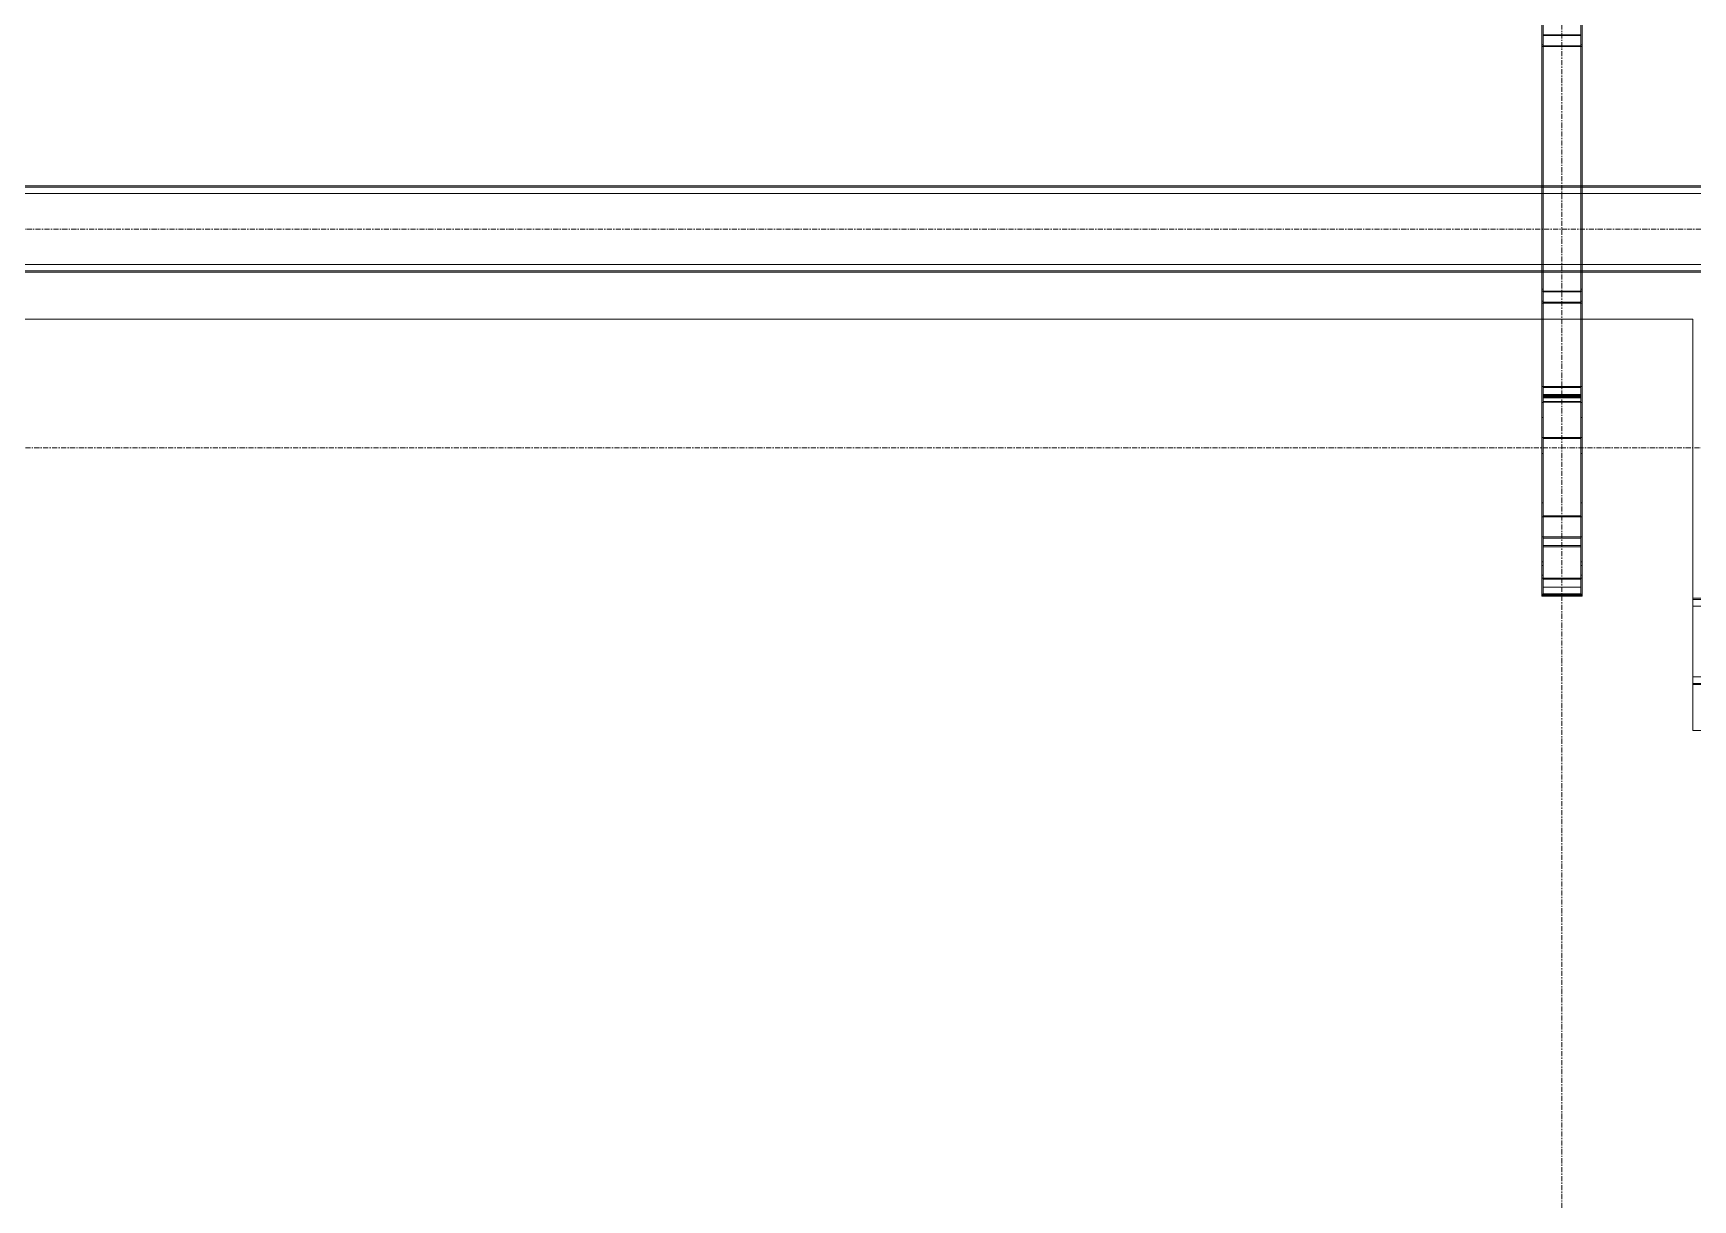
# Model space of a CAD drawing. Header units: centimetres. Extents: x -14155 to 6577, y -1225 to 8033.
# Drawn here: x -9352 to -8938.8, y 1089.2 to 1379.6 of the extents above; entities that cross this region are included whole.
import ezdxf

# ---------------------------------------------------------------- set-up
doc = ezdxf.new("R2010")
doc.units = ezdxf.units.CM
doc.linetypes.add('_Overhead', pattern=[0.47625, 0.3175, -0.15875])
doc.linetypes.add('Grid Line', pattern=[2.2225, 1.27, -0.3175, 0.3175, -0.3175])
for name, color, linetype, lineweight in [('A-FLOR', 7, 'Continuous', 9), ('S-BEAM', 7, 'Continuous', 9), ('S-GRID', 7, 'Continuous', 9)]:
    doc.layers.add(name, color=color, linetype=linetype, lineweight=lineweight)

# ---------------------------------------------------------------- blocks, each defined once
blk = doc.blocks.new('RVR_CERCHA_C02 - RVR_CERCHA_C02-V21-N01 - Planta')
at = {"layer": 'S-BEAM', "color": 253, "true_color": 0xaaaaaa}
for p, q in [((-5.65, 5), (-6.2, 5)), ((-6.2, 5), (-6.2, 4.7)), ((-5.65, 5), (-6.2, 5)), ((-6.2, 5), (-6.2, -5)), ((-5.65, 5), (-6.2, 5)), ((-5.65, 5), (-6.2, 5)), ((-6.2, 4.7), (-5.68, 4.7)), ((-5.65, 4.7), (-6.2, 4.7)), ((-6.17, -4.7), (-6.17, 4.7)), ((-6.17, 4.7), (-5.65, 4.7)), ((-6.17, 4.7), (-5.65, 4.7)), ((-5.92, 5), (-5.92, 4.7)), ((-5.92, 4.7), (-5.92, 5)), ((-5.92, 4.7), (-5.92, -4.7)), ((-5.92, -4.7), (-5.92, 4.7)), ((-5.72, 4.7), (-5.72, 5)), ((-5.72, 5), (-5.72, 4.7)), ((-5.72, 4.7), (-5.72, 5)), ((-5.72, 5), (-5.72, 4.7)), ((-5.72, 4.7), (-5.72, 5)), ((-5.72, 5), (-5.72, 4.7)), ((-5.72, 4.7), (-5.72, 5)), ((-5.72, 5), (-5.72, 4.7)), ((-5.72, 4.7), (-5.72, 5)), ((-5.72, 5), (-5.72, 4.7)), ((-5.72, 4.7), (-5.72, 5)), ((-5.72, 5), (-5.72, 4.7)), ((-5.68, 4.7), (-5.68, -4.7)), ((-0.92, 5), (-5.65, 5)), ((-5.65, 5), (-3.98, 5)), ((-5.65, 5), (-3.72, 5)), ((-5.65, 5), (13.58, 5)), ((-1.71, 5), (-5.65, 5)), ((13.58, 5), (-5.65, 5)), ((-5.65, 5), (-3.72, 5)), ((-5.65, 5), (13.58, 5)), ((-1.71, 5), (-5.65, 5)), ((13.58, 5), (-5.65, 5)), ((-5.65, 5), (-3.72, 5)), ((-5.65, 5), (13.58, 5)), ((-1.71, 5), (-5.65, 5)), ((13.58, 5), (-5.65, 5)), ((-5.65, 5), (-3.72, 5)), ((-5.65, 5), (13.58, 5)), ((-1.71, 5), (-5.65, 5)), ((13.58, 5), (-5.65, 5)), ((-5.65, 5), (-3.72, 5)), ((-5.65, 5), (13.58, 5)), ((-1.71, 5), (-5.65, 5)), ((13.58, 5), (-5.65, 5)), ((-5.65, 5), (-3.72, 5)), ((-5.65, 5), (13.58, 5)), ((-1.71, 5), (-5.65, 5)), ((-0.92, 5), (-5.65, 5)), ((-5.65, -5), (-5.65, 5)), ((-5.65, 5), (897.26, 5)), ((16.37, 5), (-5.65, 5)), ((-5.65, 4.7), (-5.65, 5)), ((13.58, 5), (-5.65, 5)), ((-5.65, 5), (13.58, 5)), ((-5.65, 5), (-3.72, 5)), ((-5.65, 5), (-0.92, 5)), ((-1.71, 5), (-5.65, 5)), ((13.58, 5), (-5.65, 5)), ((-3.72, 4.7), (-5.65, 4.7)), ((-5.65, 4.7), (13.59, 4.7)), ((-5.65, 4.7), (-1.95, 4.7)), ((-1.95, 4.7), (-5.65, 4.7)), ((-3.72, 4.7), (-5.65, 4.7)), ((-5.65, 4.7), (-1.95, 4.7)), ((-5.65, 4.7), (-1.95, 4.7)), ((-1.95, 4.7), (-5.65, 4.7)), ((-3.72, 4.7), (-5.65, 4.7)), ((-5.65, 4.7), (-1.95, 4.7)), ((-5.65, 4.7), (-1.95, 4.7)), ((-1.95, 4.7), (-5.65, 4.7)), ((-3.72, 4.7), (-5.65, 4.7)), ((-5.65, 4.7), (-1.95, 4.7)), ((-5.65, 4.7), (-1.95, 4.7)), ((-1.95, 4.7), (-5.65, 4.7)), ((-3.72, 4.7), (-5.65, 4.7)), ((-5.65, 4.7), (-1.95, 4.7)), ((-5.65, 4.7), (-1.95, 4.7)), ((-1.95, 4.7), (-5.65, 4.7)), ((-3.72, 4.7), (-5.65, 4.7)), ((-5.65, 4.7), (-1.95, 4.7)), ((16.37, 4.7), (-5.65, 4.7)), ((893.26, 4.7), (-5.65, 4.7)), ((-5.65, 4.7), (13.59, 4.7)), ((-5.65, 4.7), (13.59, 4.7)), ((-5.65, 4.7), (-1.95, 4.7)), ((-1.95, 4.7), (-5.65, 4.7)), ((-5.62, -4.7), (-5.62, 4.7)), ((-5.62, 4.7), (-1.95, 4.7)), ((-3.98, 4.7), (-5.62, 4.7)), ((-5.62, 4.7), (-5.62, -4.7)), ((-5.62, 4.7), (-1.95, 4.7)), ((-1.95, 4.7), (-5.62, 4.7)), ((-3.72, 4.7), (-5.62, 4.7)), ((-5.62, 4.7), (-1.95, 4.7)), ((-3.98, 5), (-0.92, 5)), ((-0.92, 5), (-3.98, 5)), ((-3.98, 5), (-0.92, 5)), ((-1.95, 4.7), (-3.98, 4.7)), ((-1.95, 4.7), (-3.98, 4.7)), ((-3.98, 4.7), (-3.98, -4.7)), ((-3.98, -4.7), (-3.98, 4.7)), ((-3.98, 4.7), (-1.95, 4.7)), ((-3.72, 5), (-1.71, 5)), ((-3.72, 5), (-1.71, 5)), ((-3.72, 5), (-1.71, 5)), ((-3.72, 5), (-1.71, 5)), ((-3.72, 5), (-1.71, 5)), ((-3.72, 5), (-1.71, 5)), ((-3.72, 5), (-1.71, 5)), ((-1.95, 4.7), (-3.72, 4.7)), ((-1.95, 4.7), (-3.72, 4.7)), ((-1.95, 4.7), (-3.72, 4.7)), ((-1.95, 4.7), (-3.72, 4.7)), ((-1.95, 4.7), (-3.72, 4.7)), ((-1.95, 4.7), (-3.72, 4.7)), ((-1.95, 4.7), (-3.72, 4.7)), ((-1.95, -4.7), (-1.95, 4.7)), ((-1.95, 4.7), (-1.95, -4.7)), ((-1.95, -4.7), (-1.95, 4.7)), ((-1.95, 4.7), (-1.95, -4.7)), ((-1.95, -4.7), (-1.95, 4.7)), ((-1.95, 4.7), (-1.95, -4.7)), ((-1.95, -4.7), (-1.95, 4.7)), ((-1.95, 4.7), (-1.95, -4.7)), ((-1.95, -4.7), (-1.95, 4.7)), ((-1.95, 4.7), (-1.95, -4.7)), ((-1.95, -4.7), (-1.95, 4.7)), ((-1.95, 4.7), (-1.95, -4.7)), ((-1.95, -4.7), (-1.95, 4.7)), ((-1.95, 4.7), (-1.95, -4.7)), ((-1.71, 5), (-1.71, -5)), ((-0.59, 5), (-1.71, 5)), ((-1.71, 4.7), (-1.71, 5)), ((-1.71, 5), (13.58, 5)), ((-1.71, 5), (-1.71, -5)), ((-0.59, 5), (-1.71, 5)), ((-1.71, 4.7), (-1.71, 5)), ((-1.71, 5), (13.58, 5)), ((-1.71, 5), (-1.71, -5)), ((-0.59, 5), (-1.71, 5)), ((-1.71, 4.7), (-1.71, 5)), ((-1.71, 5), (13.58, 5)), ((-1.71, 5), (-1.71, -5)), ((-0.59, 5), (-1.71, 5)), ((-1.71, 4.7), (-1.71, 5)), ((-1.71, 5), (13.58, 5)), ((-1.71, 5), (-1.71, -5)), ((-0.59, 5), (-1.71, 5)), ((-1.71, 4.7), (-1.71, 5)), ((-1.71, 5), (13.58, 5)), ((-1.71, 5), (-1.71, -5)), ((-0.59, 5), (-1.71, 5)), ((-1.71, 5), (-0.92, 5)), ((-0.92, 5), (-1.71, 5)), ((-1.71, 4.7), (-1.71, 5)), ((-1.71, 5), (13.58, 5)), ((-1.71, 4.7), (-0.92, 4.7)), ((-0.92, 4.7), (-1.71, 4.7)), ((-1.71, 4.7), (-0.78, 4.7)), ((-1.71, -4.7), (-1.71, 4.7)), ((13.59, 4.7), (-1.71, 4.7)), ((-0.97, 4.7), (-1.71, 4.7)), ((-1.71, 4.7), (13.59, 4.7)), ((-1.71, 4.7), (-0.78, 4.7)), ((-1.71, -4.7), (-1.71, 4.7)), ((13.59, 4.7), (-1.71, 4.7)), ((-0.97, 4.7), (-1.71, 4.7)), ((-1.71, 4.7), (13.59, 4.7)), ((-1.71, 4.7), (-0.78, 4.7)), ((-1.71, -4.7), (-1.71, 4.7)), ((13.59, 4.7), (-1.71, 4.7)), ((-0.97, 4.7), (-1.71, 4.7)), ((-1.71, 4.7), (13.59, 4.7)), ((-1.71, 4.7), (-0.78, 4.7)), ((-1.71, -4.7), (-1.71, 4.7)), ((13.59, 4.7), (-1.71, 4.7)), ((-0.97, 4.7), (-1.71, 4.7)), ((-1.71, 4.7), (13.59, 4.7)), ((-1.71, 4.7), (-0.78, 4.7)), ((-1.71, -4.7), (-1.71, 4.7)), ((13.59, 4.7), (-1.71, 4.7)), ((-0.97, 4.7), (-1.71, 4.7)), ((-1.71, 4.7), (13.59, 4.7)), ((-1.71, 4.7), (-0.78, 4.7)), ((-1.71, -4.7), (-1.71, 4.7)), ((-0.92, 4.7), (-1.71, 4.7)), ((-0.97, 4.7), (-1.71, 4.7)), ((-0.92, 4.7), (-1.71, 4.7)), ((-1.71, 4.7), (-0.92, 4.7)), ((-1.71, 4.7), (-1.71, -4.7)), ((-1.71, 4.7), (-0.92, 4.7)), ((-1.71, 4.7), (-0.92, 4.7)), ((-1.71, -4.7), (-1.71, 4.7)), ((13.59, 4.7), (-1.71, 4.7)), ((-0.97, 4.7), (-1.71, 4.7)), ((13.59, 4.7), (-0.97, 4.7)), ((13.59, 4.7), (-0.97, 4.7)), ((13.59, 4.7), (-0.97, 4.7)), ((13.59, 4.7), (-0.97, 4.7)), ((13.59, 4.7), (-0.97, 4.7)), ((13.59, 4.7), (-0.97, 4.7)), ((-0.92, 4.7), (-0.92, 5)), ((-0.92, 5), (-0.92, 4.7)), ((-0.92, 5), (8.59, 5)), ((8.59, 5), (-0.92, 5)), ((6.42, 5), (-0.92, 5)), ((-0.92, 5), (1.42, 5)), ((-0.92, 5), (2.35, 5)), ((-0.59, 5), (-0.92, 5)), ((8.21, 4.7), (-0.92, 4.7)), ((8.21, 4.7), (-0.92, 4.7)), ((1.42, 4.7), (-0.92, 4.7)), ((-0.92, 4.7), (6.12, 4.7)), ((-0.92, 4.7), (2.35, 4.7)), ((-0.78, 4.7), (13.59, 4.7)), ((-0.78, 4.7), (13.59, 4.7)), ((-0.78, 4.7), (13.59, 4.7)), ((-0.78, 4.7), (13.59, 4.7)), ((-0.78, 4.7), (13.59, 4.7)), ((-0.78, 4.7), (13.59, 4.7)), ((-0.78, 4.7), (8.21, 4.7)), ((13.58, 5), (-0.59, 5)), ((13.58, 5), (-0.59, 5)), ((13.58, 5), (-0.59, 5)), ((13.58, 5), (-0.59, 5)), ((13.58, 5), (-0.59, 5)), ((13.58, 5), (-0.59, 5)), ((8.59, 5), (-0.59, 5)), ((1.42, 5), (8.59, 5)), ((1.42, 5), (1.42, 4.7)), ((1.42, 5), (1.42, 4.7)), ((1.42, 4.7), (8.21, 4.7)), ((8.59, 5), (2.35, 5)), ((2.35, 5), (2.35, 4.7)), ((2.35, 4.7), (8.21, 4.7)), ((6.12, 4.7), (8.21, 4.7)), ((6.12, 4.7), (6.12, -4.7)), ((6.12, 4.7), (6.12, -4.7)), ((8.59, 5), (6.42, 5)), ((6.42, -4.7), (6.42, 4.7)), ((6.42, -4.7), (6.42, 4.7)), ((8.59, 4.7), (8.21, 4.7)), ((8.59, 4.7), (8.21, 4.7)), ((8.21, 4.7), (8.59, 4.7)), ((8.21, 4.7), (8.59, 4.7)), ((8.21, 4.7), (8.21, -4.7)), ((8.59, 5), (13.58, 5)), ((13.58, 5), (8.59, 5)), ((13.58, 5), (8.59, 5)), ((8.59, 5), (13.58, 5)), ((8.59, -5), (8.59, 5)), ((13.59, 4.7), (8.59, 4.7)), ((13.59, 4.7), (8.59, 4.7)), ((8.59, 4.7), (13.59, 4.7)), ((8.59, 4.7), (13.59, 4.7)), ((33.31, 5), (13.58, 5)), ((13.58, 5), (29.31, 5)), ((13.58, 5), (33.31, 5)), ((33.31, 5), (13.58, 5)), ((33.31, 5), (13.58, 5)), ((13.58, 5), (33.31, 5)), ((13.58, 5), (33.31, 5)), ((33.31, 5), (13.58, 5)), ((33.31, 5), (13.58, 5)), ((13.58, 5), (33.31, 5)), ((13.58, 5), (33.31, 5)), ((33.31, 5), (13.58, 5)), ((33.31, 5), (13.58, 5)), ((13.58, 5), (33.31, 5)), ((13.58, 5), (33.31, 5)), ((33.31, 5), (13.58, 5)), ((33.31, 5), (13.58, 5)), ((13.58, 5), (33.31, 5)), ((13.58, 5), (33.31, 5)), ((33.31, 5), (13.58, 5)), ((33.31, 5), (13.58, 5)), ((13.58, 5), (33.31, 5)), ((13.58, 5), (33.31, 5)), ((33.31, 5), (13.58, 5)), ((13.58, 5), (13.58, -5)), ((17.01, 5), (13.58, 5)), ((63.02, 5), (13.58, 5)), ((28.42, 5), (13.58, 5)), ((13.58, 5), (67.26, 5)), ((33.31, 5), (13.58, 5)), ((13.58, 5), (33.31, 5)), ((13.58, 5), (33.31, 5)), ((33.31, 5), (13.58, 5)), ((13.79, 4.7), (28.62, 4.7)), ((13.79, 4.7), (33.07, 4.7)), ((33.07, 4.7), (13.79, 4.7)), ((33.07, 4.7), (13.79, 4.7)), ((13.79, 4.7), (33.07, 4.7)), ((13.79, 4.7), (33.07, 4.7)), ((33.07, 4.7), (13.79, 4.7)), ((33.07, 4.7), (13.79, 4.7)), ((13.79, 4.7), (33.07, 4.7)), ((13.79, 4.7), (33.07, 4.7)), ((33.07, 4.7), (13.79, 4.7)), ((33.07, 4.7), (13.79, 4.7)), ((13.79, 4.7), (33.07, 4.7)), ((13.79, 4.7), (33.07, 4.7)), ((33.07, 4.7), (13.79, 4.7)), ((33.07, 4.7), (13.79, 4.7)), ((13.79, 4.7), (33.07, 4.7)), ((13.79, 4.7), (33.07, 4.7)), ((33.07, 4.7), (13.79, 4.7)), ((33.07, 4.7), (13.79, 4.7)), ((13.79, 4.7), (33.07, 4.7)), ((13.79, 4.7), (33.07, 4.7)), ((33.07, 4.7), (13.79, 4.7)), ((33.07, 4.7), (13.79, 4.7)), ((13.79, -4.7), (13.79, 4.7)), ((13.79, 4.7), (17.01, 4.7)), ((13.79, 4.7), (63.52, 4.7)), ((13.79, 4.7), (63.52, 4.7)), ((13.79, 4.7), (28.62, 4.7)), ((13.79, 4.7), (33.07, 4.7)), ((13.79, 4.7), (33.07, 4.7)), ((33.07, 4.7), (13.79, 4.7)), ((33.07, 4.7), (13.79, 4.7)), ((17.92, 5), (16.37, 5)), ((17.92, 4.7), (16.37, 4.7)), ((17.01, 4.7), (17.01, 5)), ((17.01, 5), (68.87, 5)), ((17.01, 4.7), (68.87, 4.7)), ((133.92, 5), (17.92, 5)), ((133.92, 4.7), (17.92, 4.7)), ((31.33, 5), (28.42, 5)), ((28.62, 4.7), (29.31, 4.7)), ((28.62, 4.7), (30.86, 4.7)), ((33.31, 5), (29.31, 5)), ((29.31, 5), (29.31, 4.7)), ((29.31, 4.7), (30.86, 4.7)), ((30.86, 4.7), (33.07, 4.7)), ((30.86, 4.7), (66.93, 4.7)), ((67.26, 5), (31.33, 5)), ((33.07, 4.7), (33.07, -4.7)), ((40.89, 4.7), (33.3, 4.7)), ((45.78, 4.7), (33.3, 4.7)), ((33.3, 4.7), (42.01, 4.7)), ((33.3, 4.7), (45.78, 4.7)), ((37.19, 4.7), (33.3, 4.7)), ((42.01, 4.7), (33.3, 4.7)), ((33.3, 4.7), (38.31, 4.7)), ((33.3, 4.7), (42.01, 4.7)), ((38.89, 4.7), (33.3, 4.7)), ((42.01, 4.7), (33.3, 4.7)), ((33.3, 4.7), (40.01, 4.7)), ((33.3, 4.7), (42.01, 4.7)), ((38.89, 4.7), (33.3, 4.7)), ((42.01, 4.7), (33.3, 4.7)), ((33.3, 4.7), (40.01, 4.7)), ((33.3, 4.7), (42.01, 4.7)), ((37.19, 4.7), (33.3, 4.7)), ((42.01, 4.7), (33.3, 4.7)), ((33.3, 4.7), (38.31, 4.7)), ((33.3, 4.7), (42.01, 4.7)), ((34.83, 4.7), (33.3, 4.7)), ((37.57, 4.7), (33.3, 4.7)), ((33.3, 4.7), (37.74, 4.7)), ((33.3, 4.7), (38.31, 4.7)), ((42.01, 4.7), (33.3, 4.7)), ((42.01, 4.7), (33.3, 4.7)), ((33.31, -5), (33.31, 5)), ((33.31, 5), (46.02, 5)), ((40.89, 5), (33.31, 5)), ((46.02, 5), (33.31, 5)), ((33.31, 5), (42.01, 5)), ((33.31, 5), (42.31, 5)), ((37.19, 5), (33.31, 5)), ((42.31, 5), (33.31, 5)), ((33.31, 5), (38.31, 5)), ((33.31, 5), (42.31, 5)), ((38.89, 5), (33.31, 5)), ((42.31, 5), (33.31, 5)), ((33.31, 5), (40.01, 5)), ((33.31, 5), (42.31, 5)), ((38.89, 5), (33.31, 5)), ((42.31, 5), (33.31, 5)), ((33.31, 5), (40.01, 5)), ((33.31, 5), (42.31, 5)), ((37.19, 5), (33.31, 5)), ((42.31, 5), (33.31, 5)), ((33.31, 5), (38.31, 5)), ((33.31, 5), (37.74, 5)), ((34.83, 5), (33.31, 5)), ((38.31, 5), (33.31, 5)), ((33.31, 5), (37.74, 5)), ((33.31, 5), (42.31, 5)), ((42.01, 5), (33.31, 5)), ((38.31, 5), (34.83, 5)), ((37.83, 4.7), (34.83, 4.7)), ((38.31, 5), (37.19, 5)), ((38.31, 5), (37.19, 5)), ((38.31, 4.7), (37.19, 4.7)), ((38.31, 4.7), (37.19, 4.7)), ((38.31, 4.7), (37.57, 4.7)), ((37.74, 5), (38.31, 5)), ((37.74, 5), (38.31, 5)), ((37.74, 4.7), (38.31, 4.7)), ((38.31, 4.7), (37.83, 4.7)), ((38.31, 4.7), (38.31, 5)), ((38.31, 5), (40.31, 5)), ((42.31, 5), (38.31, 5)), ((38.31, 5), (38.31, 4.7)), ((38.31, 4.7), (38.31, 5)), ((38.31, 5), (40.31, 5)), ((42.31, 5), (38.31, 5)), ((38.31, 5), (38.31, 4.7)), ((38.31, 4.7), (38.31, 5)), ((40.31, 4.7), (38.31, 4.7)), ((38.31, 4.7), (42.01, 4.7)), ((40.31, 4.7), (38.31, 4.7)), ((38.31, 4.7), (42.01, 4.7)), ((42.31, 5), (38.52, 5)), ((38.52, 5), (42.31, 5)), ((38.52, 5), (42.31, 5)), ((38.52, 5), (42.31, 5)), ((40.93, 5), (38.52, 5)), ((38.52, 5), (39.42, 5)), ((38.52, 4.7), (42.01, 4.7)), ((42.01, 4.7), (38.52, 4.7)), ((42.01, 4.7), (38.52, 4.7)), ((40.57, 4.7), (38.52, 4.7)), ((38.52, 4.7), (39.42, 4.7)), ((38.52, 4.7), (40.74, 4.7)), ((40.01, 5), (38.89, 5)), ((40.01, 5), (38.89, 5)), ((40.01, 4.7), (38.89, 4.7)), ((40.01, 4.7), (38.89, 4.7)), ((42.31, 5), (39.42, 5)), ((39.42, 4.7), (42.01, 4.7)), ((40.01, 5), (42.01, 5)), ((42.31, 5), (40.01, 5)), ((40.01, 5), (42.01, 5)), ((42.31, 5), (40.01, 5)), ((42.01, 4.7), (40.01, 4.7)), ((40.01, 4.7), (42.01, 4.7)), ((42.01, 4.7), (40.01, 4.7)), ((40.01, 4.7), (42.01, 4.7)), ((40.31, 5), (42.31, 5)), ((40.31, 5), (42.31, 5)), ((42.01, 4.7), (40.31, 4.7)), ((42.01, 4.7), (40.31, 4.7)), ((42.01, 4.7), (40.57, 4.7)), ((40.74, 4.7), (42.01, 4.7)), ((42.01, 5), (40.89, 5)), ((42.01, 4.7), (40.89, 4.7)), ((42.31, 5), (40.93, 5)), ((42.01, 4.7), (42.01, 5)), ((42.01, 5), (44.02, 5)), ((46.02, 5), (42.01, 5)), ((42.01, 5), (42.01, 4.7)), ((42.01, 5), (42.31, 5)), ((42.01, 5), (42.31, 5)), ((42.31, 5), (42.01, 5)), ((44.02, 4.7), (42.01, 4.7)), ((42.01, 4.7), (45.78, 4.7)), ((42.07, -4.7), (42.07, 4.7)), ((42.07, 4.7), (42.07, -4.7)), ((42.07, -4.7), (42.07, 4.7)), ((42.07, 4.7), (42.07, -4.7)), ((42.07, -4.7), (42.07, 4.7)), ((43.52, 5), (42.31, 5)), ((42.31, 5), (43.52, 5)), ((42.31, 5), (44.01, 5)), ((42.31, 5), (44.01, 5)), ((44.01, 5), (42.31, 5)), ((44.01, 5), (42.31, 5)), ((42.31, 5), (44.01, 5)), ((42.31, 5), (44.01, 5)), ((44.01, 5), (42.31, 5)), ((44.01, 5), (42.31, 5)), ((43.52, 5), (42.31, 5)), ((43.52, 5), (42.31, 5)), ((42.31, 5), (44.01, 5)), ((44.01, 5), (42.31, 5)), ((42.31, 4.7), (43.22, 4.7)), ((42.84, 4.7), (42.31, 4.7)), ((42.31, 4.7), (42.31, -4.7)), ((42.31, -4.7), (42.31, 4.7)), ((43.77, 4.7), (42.31, 4.7)), ((43.77, 4.7), (42.31, 4.7)), ((42.31, 4.7), (43.77, 4.7)), ((42.31, 4.7), (43.77, 4.7)), ((43.77, 4.7), (42.31, 4.7)), ((43.77, 4.7), (42.31, 4.7)), ((42.31, 4.7), (43.77, 4.7)), ((42.31, 4.7), (43.77, 4.7)), ((42.31, 4.7), (42.31, -4.7)), ((42.31, -4.7), (42.31, 4.7)), ((42.31, 4.7), (42.31, -4.7)), ((42.31, 4.7), (43.22, 4.7)), ((42.31, 4.7), (43.22, 4.7)), ((43.77, 4.7), (42.31, 4.7)), ((42.31, 4.7), (43.77, 4.7)), ((43.22, 4.7), (42.84, 4.7)), ((43.22, 4.7), (43.22, -4.7)), ((43.22, -4.7), (43.22, 4.7)), ((43.36, 4.7), (43.36, -4.7)), ((43.52, -4.7), (43.52, 4.7)), ((43.52, 4.7), (43.52, -4.7)), ((43.61, -4.7), (43.61, 4.7)), ((43.77, -4.7), (43.77, 4.7)), ((43.77, 4.7), (43.77, -4.7)), ((43.77, -4.7), (43.77, 4.7)), ((43.77, 4.7), (43.77, -4.7)), ((44.01, 5), (46.02, 5)), ((46.02, 5), (44.01, 5)), ((44.01, 4.7), (44.01, -4.7)), ((44.01, -4.7), (44.01, 4.7)), ((44.01, 4.7), (44.01, -4.7)), ((44.01, -4.7), (44.01, 4.7)), ((45.78, 4.7), (44.01, 4.7)), ((44.01, 4.7), (45.78, 4.7)), ((44.02, 5), (46.02, 5)), ((45.78, 4.7), (44.02, 4.7)), ((45.78, -4.7), (45.78, 4.7)), ((45.78, 4.7), (45.78, -4.7)), ((45.78, 4.7), (45.78, -4.7)), ((46.02, 5), (46.02, -5)), ((46.02, -5), (46.02, 5)), ((46.02, -5), (46.02, 5)), ((66.78, 5), (63.02, 5)), ((63.52, 4.7), (66.99, 4.7)), ((63.52, 4.7), (67.26, 4.7)), ((66.78, 5), (67.26, 5)), ((66.78, 4.7), (66.78, 5)), ((66.78, -4.7), (66.78, 4.7)), ((66.99, 4.7), (66.99, -4.7)), ((67.26, 4.7), (67.26, 5)), ((67.26, 5), (67.82, 5)), ((67.26, 5), (68.87, 5)), ((67.26, 5), (69.46, 5)), ((70.21, 5), (67.26, 5)), ((67.26, 5), (70.21, 5)), ((67.82, 4.7), (67.26, 4.7)), ((67.26, 4.7), (68.87, 4.7)), ((69.46, 4.7), (67.26, 4.7)), ((67.26, 4.7), (70.21, 4.7)), ((67.26, 4.7), (69.59, 4.7)), ((67.82, 5), (69.74, 5)), ((69.59, 4.7), (67.82, 4.7)), ((68.87, 5), (131.07, 5)), ((68.87, 5), (70.21, 5)), ((68.87, 4.7), (131.07, 4.7)), ((68.87, 4.7), (70.21, 4.7)), ((69.46, 5), (70.21, 5)), ((70.21, 4.7), (69.46, 4.7)), ((69.59, -4.7), (69.59, 4.7)), ((69.59, 4.7), (70.21, 4.7)), ((69.59, 4.7), (70.21, 4.7)), ((69.74, 5), (69.74, 4.7)), ((70.21, 5), (69.74, 5)), ((69.74, 4.7), (69.74, -4.7)), ((74.36, 5), (70.21, 5)), ((70.21, 5), (70.21, 4.7)), ((130.63, 5), (70.21, 5)), ((70.21, 5), (130.63, 5)), ((70.21, 4.7), (73.85, 4.7)), ((70.21, 4.7), (73.85, 4.7)), ((70.21, 4.7), (130.63, 4.7)), ((73.85, 4.7), (130.63, 4.7)), ((73.85, 4.7), (130.63, 4.7)), ((130.63, 5), (74.36, 5)), ((130.63, 5), (130.63, 4.7)), ((132.31, 5), (130.63, 5)), ((133.55, 5), (130.63, 5)), ((133.55, 5), (130.63, 5)), ((133.55, 5), (130.63, 5)), ((130.63, 5), (133.55, 5)), ((130.63, 4.7), (130.63, -4.7)), ((130.83, -4.7), (130.83, 4.7)), ((132.31, 5), (131.07, 5)), ((131.07, 5), (131.07, 4.7)), ((131.07, 4.7), (132.31, 4.7)), ((131.07, 4.7), (132.01, 4.7)), ((131.07, 4.7), (132.31, 4.7)), ((131.07, 4.7), (132.01, 4.7)), ((131.07, 4.7), (133.4, 4.7)), ((131.07, 4.7), (133.4, 4.7)), ((132.01, 4.7), (133.4, 4.7)), ((132.01, 4.7), (133.4, 4.7)), ((133.99, 5), (132.31, 5)), ((133.55, 5), (132.31, 5)), ((132.31, 4.7), (133.99, 4.7)), ((132.31, 4.7), (133.4, 4.7)), ((133.4, 4.7), (133.4, -4.7)), ((181.28, 5), (133.55, 5)), ((185.42, 5), (133.55, 5)), ((133.55, 5), (185.42, 5)), ((133.55, 4.7), (181.78, 4.7)), ((133.55, -4.7), (133.55, 4.7)), ((133.55, 4.7), (181.78, 4.7)), ((133.55, 4.7), (184.98, 4.7)), ((-5.68, -4.7), (-6.2, -4.7)), ((-6.2, -4.7), (-6.2, -5)), ((-5.65, -4.7), (-6.2, -4.7)), ((-6.2, -5), (-5.65, -5)), ((-5.65, -5), (-6.2, -5)), ((-6.2, -5), (-5.65, -5)), ((-6.2, -5), (-5.65, -5)), ((-5.65, -4.7), (-6.17, -4.7)), ((-6.17, -4.7), (-5.65, -4.7)), ((-5.92, -4.7), (-5.92, -5)), ((-5.92, -5), (-5.92, -4.7)), ((-5.72, -5), (-5.72, -4.7)), ((-5.72, -4.7), (-5.72, -5)), ((-5.72, -5), (-5.72, -4.7)), ((-5.72, -4.7), (-5.72, -5)), ((-5.72, -5), (-5.72, -4.7)), ((-5.72, -4.7), (-5.72, -5)), ((-5.72, -5), (-5.72, -4.7)), ((-5.72, -4.7), (-5.72, -5)), ((-5.72, -5), (-5.72, -4.7)), ((-5.72, -4.7), (-5.72, -5)), ((-5.72, -5), (-5.72, -4.7)), ((-5.72, -4.7), (-5.72, -5)), ((-5.65, -4.7), (-3.72, -4.7)), ((-5.65, -4.7), (13.58, -4.7)), ((-1.95, -4.7), (-5.65, -4.7)), ((-1.95, -4.7), (-5.65, -4.7)), ((-5.65, -4.7), (-3.72, -4.7)), ((-5.65, -4.7), (-1.95, -4.7)), ((-1.95, -4.7), (-5.65, -4.7)), ((-1.95, -4.7), (-5.65, -4.7)), ((-5.65, -4.7), (-3.72, -4.7)), ((-5.65, -4.7), (-1.95, -4.7)), ((-1.95, -4.7), (-5.65, -4.7)), ((-1.95, -4.7), (-5.65, -4.7)), ((-5.65, -4.7), (-3.72, -4.7)), ((-5.65, -4.7), (-1.95, -4.7)), ((-1.95, -4.7), (-5.65, -4.7)), ((-1.95, -4.7), (-5.65, -4.7)), ((-5.65, -4.7), (-3.72, -4.7)), ((-5.65, -4.7), (-1.95, -4.7)), ((-1.95, -4.7), (-5.65, -4.7)), ((-1.95, -4.7), (-5.65, -4.7)), ((-5.65, -4.7), (-3.72, -4.7)), ((-5.65, -4.7), (-1.95, -4.7)), ((893.26, -4.7), (-5.65, -4.7)), ((16.37, -4.7), (-5.65, -4.7)), ((-5.65, -5), (-5.65, -4.7)), ((-5.65, -4.7), (13.58, -4.7)), ((-5.65, -4.7), (13.58, -4.7)), ((-1.95, -4.7), (-5.65, -4.7)), ((-1.95, -4.7), (-5.65, -4.7)), ((-5.65, -5), (-0.92, -5)), ((-3.98, -5), (-5.65, -5)), ((-3.72, -5), (-5.65, -5)), ((-5.65, -5), (13.58, -5)), ((-5.65, -5), (-1.71, -5)), ((13.58, -5), (-5.65, -5)), ((-3.72, -5), (-5.65, -5)), ((-5.65, -5), (13.58, -5)), ((-5.65, -5), (-1.71, -5)), ((13.58, -5), (-5.65, -5)), ((-3.72, -5), (-5.65, -5)), ((-5.65, -5), (13.58, -5)), ((-5.65, -5), (-1.71, -5)), ((13.58, -5), (-5.65, -5)), ((-3.72, -5), (-5.65, -5)), ((-5.65, -5), (13.58, -5)), ((-5.65, -5), (-1.71, -5)), ((13.58, -5), (-5.65, -5)), ((-3.72, -5), (-5.65, -5)), ((-5.65, -5), (13.58, -5)), ((-5.65, -5), (-1.71, -5)), ((13.58, -5), (-5.65, -5)), ((-3.72, -5), (-5.65, -5)), ((-5.65, -5), (13.58, -5)), ((-5.65, -5), (-1.71, -5)), ((-0.92, -5), (-5.65, -5)), ((16.37, -5), (-5.65, -5)), ((897.26, -5), (-5.65, -5)), ((-5.65, -5), (13.58, -5)), ((-5.65, -5), (13.58, -5)), ((-3.72, -5), (-5.65, -5)), ((-5.65, -5), (-0.92, -5)), ((-5.65, -5), (-1.71, -5)), ((13.58, -5), (-5.65, -5)), ((-1.95, -4.7), (-5.62, -4.7)), ((-5.62, -4.7), (-3.98, -4.7)), ((-1.95, -4.7), (-5.62, -4.7)), ((-1.95, -4.7), (-5.62, -4.7)), ((-5.62, -4.7), (-3.72, -4.7)), ((-5.62, -4.7), (-1.95, -4.7)), ((-3.98, -4.7), (-1.95, -4.7)), ((-1.95, -4.7), (-3.98, -4.7)), ((-3.98, -4.7), (-1.95, -4.7)), ((-0.92, -5), (-3.98, -5)), ((-0.92, -5), (-3.98, -5)), ((-3.98, -5), (-0.92, -5)), ((-3.72, -4.7), (-1.95, -4.7)), ((-3.72, -4.7), (-1.95, -4.7)), ((-3.72, -4.7), (-1.95, -4.7)), ((-3.72, -4.7), (-1.95, -4.7)), ((-3.72, -4.7), (-1.95, -4.7)), ((-3.72, -4.7), (-1.95, -4.7)), ((-3.72, -4.7), (-1.95, -4.7)), ((-1.71, -5), (-3.72, -5)), ((-1.71, -5), (-3.72, -5)), ((-1.71, -5), (-3.72, -5)), ((-1.71, -5), (-3.72, -5)), ((-1.71, -5), (-3.72, -5)), ((-1.71, -5), (-3.72, -5)), ((-1.71, -5), (-3.72, -5)), ((-0.92, -4.7), (-1.71, -4.7)), ((-1.71, -4.7), (-0.92, -4.7)), ((-1.71, -4.7), (-0.78, -4.7)), ((-1.71, -5), (-1.71, -4.7)), ((-0.97, -4.7), (-1.71, -4.7)), ((13.58, -4.7), (-1.71, -4.7)), ((-1.71, -4.7), (-0.78, -4.7)), ((-1.71, -4.7), (13.58, -4.7)), ((-1.71, -5), (-1.71, -4.7)), ((-0.97, -4.7), (-1.71, -4.7)), ((13.58, -4.7), (-1.71, -4.7)), ((-1.71, -4.7), (-0.78, -4.7)), ((-1.71, -4.7), (13.58, -4.7)), ((-1.71, -5), (-1.71, -4.7)), ((-0.97, -4.7), (-1.71, -4.7)), ((13.58, -4.7), (-1.71, -4.7)), ((-1.71, -4.7), (-0.78, -4.7)), ((-1.71, -4.7), (13.58, -4.7)), ((-1.71, -5), (-1.71, -4.7)), ((-0.97, -4.7), (-1.71, -4.7)), ((13.58, -4.7), (-1.71, -4.7)), ((-1.71, -4.7), (-0.78, -4.7)), ((-1.71, -4.7), (13.58, -4.7)), ((-1.71, -5), (-1.71, -4.7)), ((-0.97, -4.7), (-1.71, -4.7)), ((13.58, -4.7), (-1.71, -4.7)), ((-1.71, -4.7), (-0.78, -4.7)), ((-1.71, -4.7), (13.58, -4.7)), ((-0.97, -4.7), (-1.71, -4.7)), ((-0.92, -4.7), (-1.71, -4.7)), ((-0.92, -4.7), (-1.71, -4.7)), ((-1.71, -4.7), (-0.92, -4.7)), ((-1.71, -4.7), (-0.92, -4.7)), ((-1.71, -4.7), (-0.92, -4.7)), ((-1.71, -5), (-1.71, -4.7)), ((-0.97, -4.7), (-1.71, -4.7)), ((13.58, -4.7), (-1.71, -4.7)), ((-1.71, -5), (-0.59, -5)), ((13.58, -5), (-1.71, -5)), ((-1.71, -5), (-0.59, -5)), ((13.58, -5), (-1.71, -5)), ((-1.71, -5), (-0.59, -5)), ((13.58, -5), (-1.71, -5)), ((-1.71, -5), (-0.59, -5)), ((13.58, -5), (-1.71, -5)), ((-1.71, -5), (-0.59, -5)), ((13.58, -5), (-1.71, -5)), ((-1.71, -5), (-0.59, -5)), ((-0.92, -5), (-1.71, -5)), ((-1.71, -5), (-0.92, -5)), ((13.58, -5), (-1.71, -5)), ((13.58, -4.7), (-0.97, -4.7)), ((13.58, -4.7), (-0.97, -4.7)), ((13.58, -4.7), (-0.97, -4.7)), ((13.58, -4.7), (-0.97, -4.7)), ((13.58, -4.7), (-0.97, -4.7)), ((13.58, -4.7), (-0.97, -4.7)), ((-0.92, -5), (-0.92, -4.7)), ((-0.92, -4.7), (-0.92, -5)), ((8.21, -4.7), (-0.92, -4.7)), ((8.21, -4.7), (-0.92, -4.7)), ((6.12, -4.7), (-0.92, -4.7)), ((-0.92, -4.7), (1.42, -4.7)), ((-0.92, -4.7), (2.35, -4.7)), ((8.59, -5), (-0.92, -5)), ((8.59, -5), (-0.92, -5)), ((1.42, -5), (-0.92, -5)), ((-0.92, -5), (6.42, -5)), ((-0.92, -5), (-0.59, -5)), ((-0.92, -5), (2.35, -5)), ((-0.78, -4.7), (13.58, -4.7)), ((-0.78, -4.7), (13.58, -4.7)), ((-0.78, -4.7), (13.58, -4.7)), ((-0.78, -4.7), (13.58, -4.7)), ((-0.78, -4.7), (13.58, -4.7)), ((-0.78, -4.7), (13.58, -4.7)), ((-0.78, -4.7), (8.21, -4.7)), ((-0.59, -5), (13.58, -5)), ((-0.59, -5), (13.58, -5)), ((-0.59, -5), (13.58, -5)), ((-0.59, -5), (13.58, -5)), ((-0.59, -5), (13.58, -5)), ((-0.59, -5), (13.58, -5)), ((-0.59, -5), (8.59, -5)), ((1.42, -4.7), (8.21, -4.7)), ((1.42, -4.7), (1.42, -5)), ((1.42, -4.7), (1.42, -5)), ((1.42, -5), (8.59, -5)), ((8.21, -4.7), (2.35, -4.7)), ((2.35, -4.7), (2.35, -5)), ((2.35, -5), (8.59, -5)), ((6.12, -4.7), (8.21, -4.7)), ((6.42, -5), (8.59, -5)), ((8.58, -4.7), (8.21, -4.7)), ((8.58, -4.7), (8.21, -4.7)), ((8.21, -4.7), (8.58, -4.7)), ((8.21, -4.7), (8.58, -4.7)), ((13.58, -4.7), (8.58, -4.7)), ((13.58, -4.7), (8.58, -4.7)), ((8.58, -4.7), (13.58, -4.7)), ((8.58, -4.7), (13.58, -4.7)), ((13.58, -5), (8.59, -5)), ((13.58, -5), (8.59, -5)), ((8.59, -5), (13.58, -5)), ((8.59, -5), (13.58, -5)), ((13.58, -5), (29.31, -5)), ((13.58, -5), (33.31, -5)), ((33.31, -5), (13.58, -5)), ((33.31, -5), (13.58, -5)), ((13.58, -5), (33.31, -5)), ((13.58, -5), (33.31, -5)), ((33.31, -5), (13.58, -5)), ((33.31, -5), (13.58, -5)), ((13.58, -5), (33.31, -5)), ((13.58, -5), (33.31, -5)), ((33.31, -5), (13.58, -5)), ((33.31, -5), (13.58, -5)), ((13.58, -5), (33.31, -5)), ((13.58, -5), (33.31, -5)), ((33.31, -5), (13.58, -5)), ((33.31, -5), (13.58, -5)), ((13.58, -5), (33.31, -5)), ((13.58, -5), (33.31, -5)), ((33.31, -5), (13.58, -5)), ((33.31, -5), (13.58, -5)), ((13.58, -5), (33.31, -5)), ((13.58, -5), (33.31, -5)), ((33.31, -5), (13.58, -5)), ((33.31, -5), (13.58, -5)), ((13.58, -5), (17.01, -5)), ((13.58, -5), (63.02, -5)), ((13.58, -5), (67.26, -5)), ((13.58, -5), (28.42, -5)), ((13.58, -5), (33.31, -5)), ((13.58, -5), (33.31, -5)), ((33.31, -5), (13.58, -5)), ((33.31, -5), (13.58, -5)), ((13.79, -4.7), (33.07, -4.7)), ((13.79, -4.7), (28.62, -4.7)), ((33.07, -4.7), (13.79, -4.7)), ((33.07, -4.7), (13.79, -4.7)), ((13.79, -4.7), (33.07, -4.7)), ((13.79, -4.7), (33.07, -4.7)), ((33.07, -4.7), (13.79, -4.7)), ((33.07, -4.7), (13.79, -4.7)), ((13.79, -4.7), (33.07, -4.7)), ((13.79, -4.7), (33.07, -4.7)), ((33.07, -4.7), (13.79, -4.7)), ((33.07, -4.7), (13.79, -4.7)), ((13.79, -4.7), (33.07, -4.7)), ((13.79, -4.7), (33.07, -4.7)), ((33.07, -4.7), (13.79, -4.7)), ((33.07, -4.7), (13.79, -4.7)), ((13.79, -4.7), (33.07, -4.7)), ((13.79, -4.7), (33.07, -4.7)), ((33.07, -4.7), (13.79, -4.7)), ((33.07, -4.7), (13.79, -4.7)), ((13.79, -4.7), (33.07, -4.7)), ((13.79, -4.7), (33.07, -4.7)), ((33.07, -4.7), (13.79, -4.7)), ((33.07, -4.7), (13.79, -4.7)), ((17.01, -4.7), (13.79, -4.7)), ((13.79, -4.7), (63.52, -4.7)), ((13.79, -4.7), (28.62, -4.7)), ((13.79, -4.7), (63.52, -4.7)), ((13.79, -4.7), (33.07, -4.7)), ((13.79, -4.7), (33.07, -4.7)), ((33.07, -4.7), (13.79, -4.7)), ((33.07, -4.7), (13.79, -4.7)), ((17.92, -4.7), (16.37, -4.7)), ((17.92, -5), (16.37, -5)), ((17.01, -5), (17.01, -4.7)), ((17.01, -4.7), (68.87, -4.7)), ((17.01, -5), (68.87, -5)), ((133.92, -4.7), (17.92, -4.7)), ((133.92, -5), (17.92, -5)), ((28.42, -5), (31.33, -5)), ((28.62, -4.7), (29.31, -4.7)), ((28.62, -4.7), (30.86, -4.7)), ((30.86, -4.7), (29.31, -4.7)), ((29.31, -4.7), (29.31, -5)), ((29.31, -5), (33.31, -5)), ((33.07, -4.7), (30.86, -4.7)), ((30.86, -4.7), (66.93, -4.7)), ((31.33, -5), (67.26, -5)), ((45.78, -4.7), (33.31, -4.7)), ((40.89, -4.7), (33.31, -4.7)), ((33.31, -4.7), (45.78, -4.7)), ((33.31, -4.7), (42.01, -4.7)), ((42.01, -4.7), (33.31, -4.7)), ((37.19, -4.7), (33.31, -4.7)), ((33.31, -4.7), (42.01, -4.7)), ((33.31, -4.7), (38.31, -4.7)), ((42.01, -4.7), (33.31, -4.7)), ((38.89, -4.7), (33.31, -4.7)), ((33.31, -4.7), (42.01, -4.7)), ((33.31, -4.7), (40.01, -4.7)), ((42.01, -4.7), (33.31, -4.7)), ((38.89, -4.7), (33.31, -4.7)), ((33.31, -4.7), (42.01, -4.7)), ((33.31, -4.7), (40.01, -4.7)), ((42.01, -4.7), (33.31, -4.7)), ((37.19, -4.7), (33.31, -4.7)), ((33.31, -4.7), (42.01, -4.7)), ((33.31, -4.7), (38.31, -4.7)), ((37.57, -4.7), (33.31, -4.7)), ((34.83, -4.7), (33.31, -4.7)), ((33.31, -4.7), (38.31, -4.7)), ((33.31, -4.7), (37.74, -4.7)), ((42.01, -4.7), (33.31, -4.7)), ((42.01, -4.7), (33.31, -4.7)), ((40.89, -5), (33.31, -5)), ((46.02, -5), (33.31, -5)), ((33.31, -5), (42.01, -5)), ((33.31, -5), (46.02, -5)), ((37.19, -5), (33.31, -5)), ((42.31, -5), (33.31, -5)), ((33.31, -5), (38.31, -5)), ((33.31, -5), (42.31, -5)), ((38.89, -5), (33.31, -5)), ((42.31, -5), (33.31, -5)), ((33.31, -5), (40.01, -5)), ((33.31, -5), (42.31, -5)), ((38.89, -5), (33.31, -5)), ((42.31, -5), (33.31, -5)), ((33.31, -5), (40.01, -5)), ((33.31, -5), (42.31, -5)), ((37.19, -5), (33.31, -5)), ((42.31, -5), (33.31, -5)), ((33.31, -5), (38.31, -5)), ((33.31, -5), (42.31, -5)), ((34.83, -5), (33.31, -5)), ((37.74, -5), (33.31, -5)), ((33.31, -5), (37.74, -5)), ((33.31, -5), (38.31, -5)), ((42.01, -5), (33.31, -5)), ((42.31, -5), (33.31, -5)), ((37.83, -4.7), (34.83, -4.7)), ((38.31, -5), (34.83, -5)), ((38.31, -4.7), (37.19, -4.7)), ((38.31, -4.7), (37.19, -4.7)), ((38.31, -5), (37.19, -5)), ((38.31, -5), (37.19, -5)), ((38.31, -4.7), (37.57, -4.7)), ((37.74, -4.7), (38.31, -4.7)), ((38.31, -5), (37.74, -5)), ((37.74, -5), (38.31, -5)), ((38.31, -4.7), (37.83, -4.7)), ((38.31, -5), (38.31, -4.7)), ((38.31, -4.7), (40.31, -4.7)), ((42.01, -4.7), (38.31, -4.7)), ((38.31, -4.7), (38.31, -5)), ((38.31, -5), (38.31, -4.7)), ((38.31, -4.7), (40.31, -4.7)), ((42.01, -4.7), (38.31, -4.7)), ((38.31, -4.7), (38.31, -5)), ((38.31, -5), (38.31, -4.7)), ((40.31, -5), (38.31, -5)), ((38.31, -5), (42.31, -5)), ((40.31, -5), (38.31, -5)), ((38.31, -5), (42.31, -5)), ((42.01, -4.7), (38.52, -4.7)), ((38.52, -4.7), (42.01, -4.7)), ((38.52, -4.7), (42.01, -4.7)), ((40.57, -4.7), (38.52, -4.7)), ((38.52, -4.7), (40.74, -4.7)), ((38.52, -4.7), (39.42, -4.7)), ((38.52, -5), (42.31, -5)), ((42.31, -5), (38.52, -5)), ((42.31, -5), (38.52, -5)), ((42.31, -5), (38.52, -5)), ((38.52, -5), (39.42, -5)), ((38.52, -5), (40.93, -5)), ((40.01, -4.7), (38.89, -4.7)), ((40.01, -4.7), (38.89, -4.7)), ((40.01, -5), (38.89, -5)), ((40.01, -5), (38.89, -5)), ((42.01, -4.7), (39.42, -4.7)), ((39.42, -5), (42.31, -5)), ((40.01, -4.7), (42.01, -4.7)), ((42.01, -4.7), (40.01, -4.7)), ((40.01, -4.7), (42.01, -4.7)), ((42.01, -4.7), (40.01, -4.7)), ((42.01, -5), (40.01, -5)), ((40.01, -5), (42.31, -5)), ((42.01, -5), (40.01, -5)), ((40.01, -5), (42.31, -5)), ((40.31, -4.7), (42.01, -4.7)), ((40.31, -4.7), (42.01, -4.7)), ((42.31, -5), (40.31, -5)), ((42.31, -5), (40.31, -5)), ((42.01, -4.7), (40.57, -4.7)), ((40.74, -4.7), (42.01, -4.7)), ((42.01, -4.7), (40.89, -4.7)), ((42.01, -5), (40.89, -5)), ((40.93, -5), (42.31, -5)), ((42.01, -5), (42.01, -4.7)), ((42.01, -4.7), (44.02, -4.7)), ((45.78, -4.7), (42.01, -4.7)), ((42.01, -4.7), (42.01, -5)), ((44.02, -5), (42.01, -5)), ((42.01, -5), (46.02, -5)), ((42.31, -5), (42.01, -5)), ((42.31, -5), (42.01, -5)), ((42.01, -5), (42.31, -5)), ((43.22, -4.7), (42.31, -4.7)), ((42.31, -4.7), (42.84, -4.7)), ((42.31, -4.7), (43.77, -4.7)), ((43.77, -4.7), (42.31, -4.7)), ((43.77, -4.7), (42.31, -4.7)), ((42.31, -4.7), (43.77, -4.7)), ((42.31, -4.7), (43.77, -4.7)), ((43.77, -4.7), (42.31, -4.7)), ((43.77, -4.7), (42.31, -4.7)), ((42.31, -4.7), (43.77, -4.7)), ((43.22, -4.7), (42.31, -4.7)), ((42.31, -4.7), (43.22, -4.7)), ((43.77, -4.7), (42.31, -4.7)), ((43.77, -4.7), (42.31, -4.7)), ((42.31, -5), (43.52, -5)), ((43.52, -5), (42.31, -5)), ((44.01, -5), (42.31, -5)), ((44.01, -5), (42.31, -5)), ((42.31, -5), (44.01, -5)), ((42.31, -5), (44.01, -5)), ((44.01, -5), (42.31, -5)), ((44.01, -5), (42.31, -5)), ((42.31, -5), (44.01, -5)), ((42.31, -5), (44.01, -5)), ((42.31, -5), (43.52, -5)), ((42.31, -5), (43.52, -5)), ((44.01, -5), (42.31, -5)), ((42.31, -5), (44.01, -5)), ((42.84, -4.7), (43.22, -4.7)), ((45.78, -4.7), (44.01, -4.7)), ((45.78, -4.7), (44.01, -4.7)), ((46.02, -5), (44.01, -5)), ((44.01, -5), (46.02, -5)), ((44.02, -4.7), (45.78, -4.7)), ((46.02, -5), (44.02, -5)), ((63.02, -5), (66.78, -5)), ((63.52, -4.7), (66.99, -4.7)), ((63.52, -4.7), (67.26, -4.7)), ((66.78, -5), (66.78, -4.7)), ((67.26, -5), (66.78, -5)), ((67.26, -5), (67.26, -4.7)), ((67.26, -4.7), (67.82, -4.7)), ((67.26, -4.7), (68.87, -4.7)), ((67.26, -4.7), (69.46, -4.7)), ((67.26, -4.7), (69.59, -4.7)), ((67.26, -4.7), (70.21, -4.7)), ((67.82, -5), (67.26, -5)), ((67.26, -5), (68.87, -5)), ((69.46, -5), (67.26, -5)), ((67.26, -5), (70.21, -5)), ((67.26, -5), (70.21, -5)), ((67.82, -4.7), (69.59, -4.7)), ((69.74, -5), (67.82, -5)), ((68.87, -4.7), (131.07, -4.7)), ((68.87, -4.7), (70.21, -4.7)), ((68.87, -5), (131.07, -5)), ((68.87, -5), (70.21, -5)), ((69.46, -4.7), (70.21, -4.7)), ((70.21, -5), (69.46, -5)), ((69.59, -4.7), (70.21, -4.7)), ((69.59, -4.7), (70.21, -4.7)), ((69.74, -4.7), (69.74, -5)), ((69.74, -5), (70.21, -5)), ((70.21, -4.7), (73.85, -4.7)), ((70.21, -4.7), (70.21, -5)), ((70.21, -4.7), (130.63, -4.7)), ((70.21, -4.7), (73.85, -4.7)), ((70.21, -5), (74.36, -5)), ((70.21, -5), (130.63, -5)), ((70.21, -5), (130.63, -5)), ((73.85, -4.7), (130.63, -4.7)), ((73.85, -4.7), (130.63, -4.7)), ((74.36, -5), (130.63, -5)), ((130.63, -4.7), (130.63, -5)), ((130.63, -5), (132.31, -5)), ((130.63, -5), (133.55, -5)), ((130.63, -5), (133.55, -5)), ((130.63, -5), (133.55, -5)), ((130.63, -5), (133.55, -5)), ((132.31, -4.7), (131.07, -4.7)), ((131.07, -4.7), (132.01, -4.7)), ((132.31, -4.7), (131.07, -4.7)), ((131.07, -4.7), (131.07, -5)), ((131.07, -4.7), (132.01, -4.7)), ((131.07, -4.7), (133.4, -4.7)), ((131.07, -4.7), (133.4, -4.7)), ((131.07, -5), (132.31, -5)), ((132.01, -4.7), (133.4, -4.7)), ((132.01, -4.7), (133.4, -4.7)), ((133.99, -4.7), (132.31, -4.7)), ((133.4, -4.7), (132.31, -4.7)), ((132.31, -5), (133.99, -5)), ((132.31, -5), (133.55, -5)), ((133.55, -4.7), (181.78, -4.7)), ((133.55, -4.7), (184.98, -4.7)), ((133.55, -4.7), (181.78, -4.7)), ((133.55, -5), (181.28, -5)), ((133.55, -5), (185.42, -5)), ((133.55, -5), (185.42, -5))]:
    blk.add_line(p, q, dxfattribs=at)
blk = doc.blocks.new('Costanera Perfil Z - Parametrizado - h_22cm-1726649-N01 - Planta')
at = {"layer": 'S-BEAM', "color": 253, "true_color": 0xaaaaaa}
for p, q in [((-10.45, 2039.46), (-10.75, 2039.46)), ((-10.75, 2039.46), (8.8, 2039.46)), ((-10.75, 2039.46), (-10.75, -2039.46)), ((-10.75, 2039.46), (-10.75, -2039.46)), ((8.8, 2039.46), (-10.45, 2039.46)), ((-10.45, 2039.46), (-8.8, 2039.46)), ((-8.8, 2039.46), (-10.45, 2039.46)), ((-10.45, 2039.46), (-10.45, -2039.46)), ((-10.45, 2039.46), (-10.45, -2039.46)), ((-8.8, 2039.46), (-8.8, -2039.46)), ((-8.8, 2039.46), (-8.8, -2039.46)), ((10.45, 2039.46), (8.8, 2039.46)), ((8.8, 2039.46), (10.45, 2039.46)), ((10.45, 2039.46), (8.8, 2039.46)), ((8.8, 2039.46), (10.75, 2039.46)), ((8.8, 2039.46), (8.8, -2039.46)), ((8.8, 2039.46), (8.8, -2039.46)), ((10.75, 2039.46), (10.45, 2039.46)), ((10.45, 2039.46), (10.45, -2039.46)), ((10.45, 2039.46), (10.45, -2039.46)), ((10.75, -2039.46), (10.75, 2039.46)), ((10.75, 2039.46), (10.75, -2039.46))]:
    blk.add_line(p, q, dxfattribs=at)
blk = doc.blocks.new('Costanera Perfil Z - Parametrizado - h_22cm-1730434-N01 - Planta')
at = {"layer": 'S-BEAM', "color": 253, "true_color": 0xaaaaaa}
for p, q in [((-10.75, -378.63), (-10.75, -1167.49)), ((-10.75, -378.63), (-10.75, -1167.49)), ((-10.45, -378.63), (-10.45, -1167.49)), ((-10.45, -378.63), (-10.45, -1167.49)), ((-8.8, -378.63), (-8.8, -1167.49)), ((-8.8, -378.63), (-8.8, -1167.49)), ((8.8, -378.63), (8.8, -1167.49)), ((8.8, -378.63), (8.8, -1167.49)), ((10.45, -378.63), (10.45, -1167.49)), ((10.45, -378.63), (10.45, -1167.49)), ((10.75, -1167.49), (10.75, -378.63)), ((10.75, -378.63), (10.75, -1167.49)), ((-10.75, -1167.49), (-10.75, -1177.49)), ((-10.75, -1167.49), (-10.75, -1177.49)), ((-10.45, -1167.49), (-10.45, -1177.49)), ((-10.45, -1167.49), (-10.45, -1177.49)), ((-8.8, -1167.49), (-8.8, -1177.49)), ((-8.8, -1167.49), (-8.8, -1177.49)), ((8.8, -1167.49), (8.8, -1177.49)), ((8.8, -1167.49), (8.8, -1177.49)), ((10.45, -1167.49), (10.45, -1177.49)), ((10.45, -1167.49), (10.45, -1177.49)), ((10.75, -1177.49), (10.75, -1167.49)), ((10.75, -1167.49), (10.75, -1177.49)), ((-10.75, -1177.49), (-10.75, -1218.93)), ((-10.75, -1177.49), (-10.75, -1218.93)), ((-10.45, -1177.49), (-10.45, -1218.93)), ((-10.45, -1177.49), (-10.45, -1218.93)), ((-8.8, -1177.49), (-8.8, -1218.93)), ((-8.8, -1177.49), (-8.8, -1218.93)), ((8.8, -1177.49), (8.8, -1218.93)), ((8.8, -1177.49), (8.8, -1218.93)), ((10.45, -1177.49), (10.45, -1218.93)), ((10.45, -1177.49), (10.45, -1218.93)), ((10.75, -1218.93), (10.75, -1177.49)), ((10.75, -1177.49), (10.75, -1218.93))]:
    blk.add_line(p, q, dxfattribs=at)

msp = doc.modelspace()

# ---------------------------------------------------------------- linework, layer by layer
at = {"layer": 'A-FLOR', "color": 8, "linetype": '_Overhead', "true_color": 0x808080}
for p, q in [((-8938.815, 1308.368), (-11182.132, 1308.316)), ((-11182.132, 1308.316), (-8938.815, 1308.368)), ((-8938.815, 1217.711), (-8938.815, 1308.368)), ((-8938.815, 1308.368), (-8938.815, 1205.966)), ((-8938.815, 1217.711), (-8938.815, 1205.966)), ((-4979.705, 1214.357), (-8938.815, 1205.966)), ((-8938.815, 1205.966), (-4979.705, 1214.357))]:
    msp.add_line(p, q, dxfattribs=at)
at = {"layer": 'S-GRID', "color": 253, "linetype": 'Grid Line', "true_color": 0xaaaaaa}
for p, q in [((-8971.395, 7882.574), (-8971.395, -1075.311)), ((-14005.363, 1330.773), (2922.583, 1330.773)), ((-13687.863, 1276.317), (2605.083, 1276.317))]:
    msp.add_line(p, q, dxfattribs=at)

# ---------------------------------------------------------------- block references
at = {"layer": 'S-BEAM', "color": 253, "true_color": 0xaaaaaa}
for name, p, rotation in [('RVR_CERCHA_C02 - RVR_CERCHA_C02-V21-N01 - Planta', (-8971.395, 1245.614), 89.9999999999999), ('Costanera Perfil Z - Parametrizado - h_22cm-1730434-N01 - Planta', (-10143.883, 1330.822), 89.99999999999964), ('Costanera Perfil Z - Parametrizado - h_22cm-1726649-N01 - Planta', (-6899.351, 1228.157), 89.99999999999964)]:
    msp.add_blockref(name, p, dxfattribs=dict(at, rotation=rotation))

doc.saveas('drawing.dxf')
